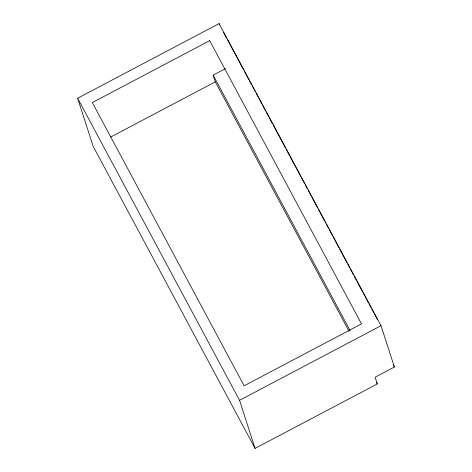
<?xml version="1.0" encoding="UTF-8"?>
<svg xmlns="http://www.w3.org/2000/svg" width="472" height="472" viewBox="0 0 472 472"><rect width="100%" height="100%" fill="white"/><g stroke="black" fill="none" stroke-linecap="round" stroke-linejoin="round"><path stroke-width="0.71" d="M77.62 98.229L219.096 23.6L381.028 325.698L394.38 367.045L375.087 377.222L377.264 383.948L255.075 448.4L93.143 146.302L77.62 98.229L239.546 400.327L255.075 448.4M349.056 331.32L215.332 81.851L213.161 75.125L225.38 68.682M110.69 137.045L215.332 81.851M239.546 400.327L381.028 325.698M223.462 32.279L226.589 38.102M227.28 39.4L236.997 57.525M237.687 58.817L243.587 69.821M244.284 71.119L248.791 79.532M249.487 80.824L251.57 84.712M252.26 86.004L253.995 89.243M254.691 90.535L255.387 91.828M256.078 93.126L258.16 97.008M258.857 98.306L261.978 104.129M262.668 105.421L265.795 111.25M266.485 112.542L268.568 116.425M269.264 117.723L272.385 123.546M273.082 124.844L285.572 148.143M286.262 149.441L289.389 155.264M290.079 156.556L295.979 167.566M296.327 168.209L300.711 176.392M301.384 177.649L303.071 180.8M303.419 181.449L304.464 183.396M305.16 184.7L307.254 188.599M307.951 189.897L311.083 195.744M311.78 197.042L317.703 208.093M318.399 209.391L324.323 220.442M325.019 221.74L325.715 223.038M326.412 224.342L328.5 228.242M329.196 229.54L332.335 235.386M333.031 236.69L338.955 247.735M339.651 249.033L346.967 262.686M347.663 263.984L349.752 267.884M350.448 269.182L353.581 275.028M354.277 276.332L356.372 280.232M357.068 281.53L362.986 292.581M363.688 293.879L368.213 302.328M368.909 303.626L370.998 307.526M371.7 308.824L373.789 312.724M374.485 314.027L377.618 319.874M393.335 365.098L394.38 367.045M213.161 75.125L350.017 330.447M376.567 382.644L377.264 383.948M219.096 23.6L219.551 25.004M209.692 40.675L92.323 102.583L244.13 385.801L361.499 323.892L209.692 40.675"/></g></svg>
